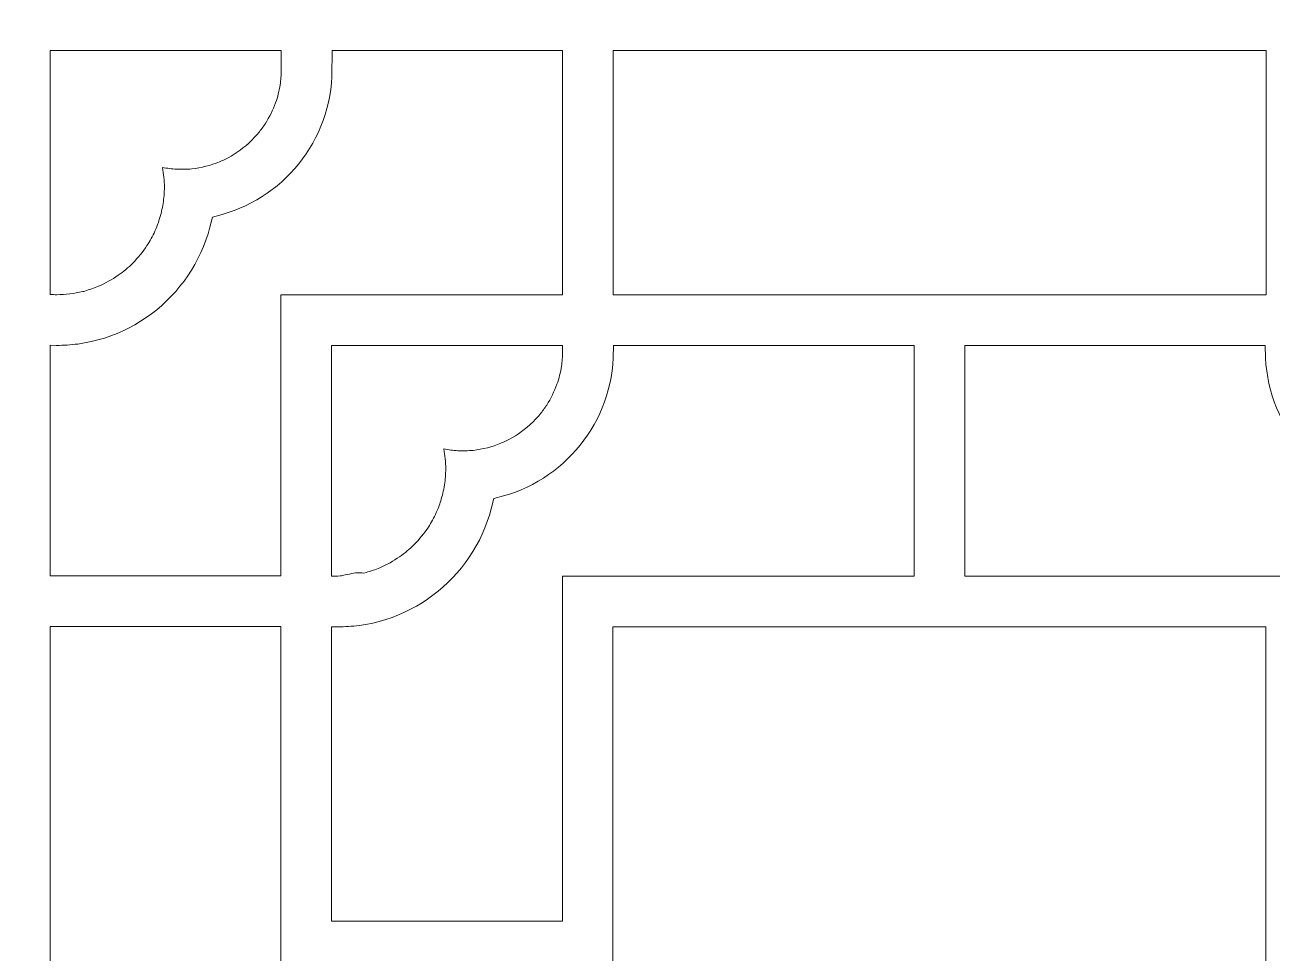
# Model space of a CAD drawing. Header units: centimetres. Extents: x -14.1 to 14.9, y -13 to 16.1.
# Drawn here: x 0.42 to 10.04, y -5.6 to 1.56 of the extents above; entities that cross this region are included whole.
import ezdxf

# ---------------------------------------------------------------- set-up
doc = ezdxf.new("R2010")
doc.units = ezdxf.units.CM
doc.header["$MEASUREMENT"] = 0
doc.layers.add('layer 1', color=7, linetype='Continuous')

msp = doc.modelspace()

# ---------------------------------------------------------------- linework, layer by layer
at = {"layer": 'layer 1', "color": 242, "lineweight": 9}
for points, knots in [([(-14.0974, -12.95474), (-14.0974, -3.27919), (-14.0974, 6.39637), (-14.0974, 16.07193), (-14.0974, 16.07193), (-14.0974, 16.07193), (14.92927, 16.07193), (14.92927, 16.07193), (14.92927, 16.07193), (14.92927, 6.39637), (14.92927, -3.27919), (14.92927, -12.95474), (14.92927, -12.95474), (14.92927, -12.95474), (-14.0974, -12.95474), (-14.0974, -12.95474)], [0, 0, 0, 0, 0.2, 0.2, 0.2, 0.2, 0.4, 0.4, 0.4, 0.4, 0.6, 0.6, 0.6, 0.6, 1, 1, 1, 1]), ([(0.87779, -0.49526), (0.91397, -0.48467), (0.94947, -0.47244), (0.98453, -0.45862), (0.98453, -0.45862), (1.03773, -0.43436), (1.08811, -0.40639), (1.13658, -0.37368), (1.13658, -0.37368), (1.17685, -0.34621), (1.21377, -0.31344), (1.24908, -0.27988), (1.24908, -0.27988), (1.28927, -0.23749), (1.32548, -0.1929), (1.3583, -0.14457), (1.3583, -0.14457), (1.38189, -0.10935), (1.40139, -0.07159), (1.4195, -0.03329), (1.4195, -0.03329), (1.43322, -0.00406), (1.44382, 0.02641), (1.45355, 0.0572), (1.45355, 0.0572), (1.46606, 0.09771), (1.47574, 0.13853), (1.48337, 0.18024), (1.48337, 0.18024), (1.48862, 0.22228), (1.49178, 0.26417), (1.49295, 0.30654), (1.49295, 0.30654), (1.4915, 0.35783), (1.4869, 0.40839), (1.478, 0.45896), (1.478, 0.45896), (1.5138, 0.45214), (1.54966, 0.44759), (1.58597, 0.44474), (1.58597, 0.44474), (1.62559, 0.44375), (1.66501, 0.44474), (1.70451, 0.44772), (1.70451, 0.44772), (1.77777, 0.45729), (1.8509, 0.47361), (1.91903, 0.50256), (1.91903, 0.50256), (1.93263, 0.50839), (1.9461, 0.51447), (1.95946, 0.52081), (1.95946, 0.52081), (2.02579, 0.55248), (2.08642, 0.59554), (2.14114, 0.64445), (2.14114, 0.64445), (2.16908, 0.66995), (2.19494, 0.69683), (2.21984, 0.72529), (2.21984, 0.72529), (2.23766, 0.74909), (2.25651, 0.77227), (2.27232, 0.79745), (2.27232, 0.79745), (2.30397, 0.8487), (2.33009, 0.90151), (2.35128, 0.95791), (2.35128, 0.95791), (2.36779, 1.00286), (2.37825, 1.04954), (2.3868, 1.0966), (2.3868, 1.0966), (2.39142, 1.1336), (2.39423, 1.17054), (2.39467, 1.20785), (2.39467, 1.20785), (2.39467, 1.20785), (2.39511, 1.36239), (2.39511, 1.36239), (2.39511, 1.36239), (2.39511, 1.36239), (0.61132, 1.36239), (0.61132, 1.36239), (0.61132, 1.36239), (0.61132, 1.36239), (0.61132, -0.52217), (0.61132, -0.52217), (0.61132, -0.52217), (0.62848, -0.52272), (0.64565, -0.52344), (0.6628, -0.52379), (0.6628, -0.52379), (0.73032, -0.52191), (0.79595, -0.51407), (0.86188, -0.4994), (0.86188, -0.4994), (0.86727, -0.49817), (0.87249, -0.4968), (0.87779, -0.49526)], [0, 0, 0, 0, 0.0384615, 0.0384615, 0.0384615, 0.0384615, 0.0769231, 0.0769231, 0.0769231, 0.0769231, 0.1153846, 0.1153846, 0.1153846, 0.1153846, 0.1538462, 0.1538462, 0.1538462, 0.1538462, 0.1923077, 0.1923077, 0.1923077, 0.1923077, 0.2307692, 0.2307692, 0.2307692, 0.2307692, 0.2692308, 0.2692308, 0.2692308, 0.2692308, 0.3076923, 0.3076923, 0.3076923, 0.3076923, 0.3461538, 0.3461538, 0.3461538, 0.3461538, 0.3846154, 0.3846154, 0.3846154, 0.3846154, 0.4230769, 0.4230769, 0.4230769, 0.4230769, 0.4615385, 0.4615385, 0.4615385, 0.4615385, 0.5, 0.5, 0.5, 0.5, 0.5384615, 0.5384615, 0.5384615, 0.5384615, 0.5769231, 0.5769231, 0.5769231, 0.5769231, 0.6153846, 0.6153846, 0.6153846, 0.6153846, 0.6538462, 0.6538462, 0.6538462, 0.6538462, 0.6923077, 0.6923077, 0.6923077, 0.6923077, 0.7307692, 0.7307692, 0.7307692, 0.7307692, 0.7692308, 0.7692308, 0.7692308, 0.7692308, 0.8076923, 0.8076923, 0.8076923, 0.8076923, 0.8461538, 0.8461538, 0.8461538, 0.8461538, 0.8846154, 0.8846154, 0.8846154, 0.8846154, 0.9230769, 0.9230769, 0.9230769, 0.9230769, 1, 1, 1, 1]), ([(2.39291, -2.69291), (2.39291, -2.69291), (2.39291, -0.52394), (2.39291, -0.52394), (2.39291, -0.52394), (2.39291, -0.52394), (4.56598, -0.52394), (4.56598, -0.52394), (4.56598, -0.52394), (4.56598, -0.52394), (4.56598, 1.36239), (4.56598, 1.36239), (4.56598, 1.36239), (4.56598, 1.36239), (2.78763, 1.36239), (2.78763, 1.36239), (2.78763, 1.36239), (2.78763, 1.36239), (2.78535, 1.16067), (2.78535, 1.16067), (2.78535, 1.16067), (2.78535, 1.16067), (2.78196, 1.11016), (2.78196, 1.11016), (2.78196, 1.11016), (2.78196, 1.11016), (2.77642, 1.06026), (2.77642, 1.06026), (2.77642, 1.06026), (2.77642, 1.06026), (2.76879, 1.01103), (2.76879, 1.01103), (2.76879, 1.01103), (2.76879, 1.01103), (2.7591, 0.96248), (2.7591, 0.96248), (2.7591, 0.96248), (2.7591, 0.96248), (2.74741, 0.91469), (2.74741, 0.91469), (2.74741, 0.91469), (2.74741, 0.91469), (2.73375, 0.86767), (2.73375, 0.86767), (2.73375, 0.86767), (2.73375, 0.86767), (2.71818, 0.8215), (2.71818, 0.8215), (2.71818, 0.8215), (2.71818, 0.8215), (2.70074, 0.77619), (2.70074, 0.77619), (2.70074, 0.77619), (2.70074, 0.77619), (2.68148, 0.73181), (2.68148, 0.73181), (2.68148, 0.73181), (2.68148, 0.73181), (2.66044, 0.6884), (2.66044, 0.6884), (2.66044, 0.6884), (2.66044, 0.6884), (2.63768, 0.646), (2.63768, 0.646), (2.63768, 0.646), (2.63768, 0.646), (2.61322, 0.60466), (2.61322, 0.60466), (2.61322, 0.60466), (2.61322, 0.60466), (2.58713, 0.56444), (2.58713, 0.56444), (2.58713, 0.56444), (2.58713, 0.56444), (2.55944, 0.52536), (2.55944, 0.52536), (2.55944, 0.52536), (2.55944, 0.52536), (2.53021, 0.4875), (2.53021, 0.4875), (2.53021, 0.4875), (2.53021, 0.4875), (2.49948, 0.45087), (2.49948, 0.45087), (2.49948, 0.45087), (2.49948, 0.45087), (2.4673, 0.41555), (2.4673, 0.41555), (2.4673, 0.41555), (2.4673, 0.41555), (2.43371, 0.38157), (2.43371, 0.38157), (2.43371, 0.38157), (2.43371, 0.38157), (2.39877, 0.34899), (2.39877, 0.34899), (2.39877, 0.34899), (2.39877, 0.34899), (2.36252, 0.31783), (2.36252, 0.31783), (2.36252, 0.31783), (2.36252, 0.31783), (2.325, 0.28817), (2.325, 0.28817), (2.325, 0.28817), (2.325, 0.28817), (2.28626, 0.26004), (2.28626, 0.26004), (2.28626, 0.26004), (2.28626, 0.26004), (2.24636, 0.2335), (2.24636, 0.2335), (2.24636, 0.2335), (2.24636, 0.2335), (2.20533, 0.20857), (2.20533, 0.20857), (2.20533, 0.20857), (2.20533, 0.20857), (2.16323, 0.18531), (2.16323, 0.18531), (2.16323, 0.18531), (2.16323, 0.18531), (2.1201, 0.16378), (2.1201, 0.16378), (2.1201, 0.16378), (2.1201, 0.16378), (2.07599, 0.144), (2.07599, 0.144), (2.07599, 0.144), (2.07599, 0.144), (2.03095, 0.12604), (2.03095, 0.12604), (2.03095, 0.12604), (2.03095, 0.12604), (1.98501, 0.10993), (1.98501, 0.10993), (1.98501, 0.10993), (1.98501, 0.10993), (1.93823, 0.09573), (1.93823, 0.09573), (1.93823, 0.09573), (1.93823, 0.09573), (1.8629, 0.07631), (1.8629, 0.07631), (1.8629, 0.07631), (1.8629, 0.07631), (1.84398, -0.00266), (1.84398, -0.00266), (1.84398, -0.00266), (1.84398, -0.00266), (1.82962, -0.05289), (1.82962, -0.05289), (1.82962, -0.05289), (1.82962, -0.05289), (1.81319, -0.10223), (1.81319, -0.10223), (1.81319, -0.10223), (1.81319, -0.10223), (1.79474, -0.15062), (1.79474, -0.15062), (1.79474, -0.15062), (1.79474, -0.15062), (1.7743, -0.19803), (1.7743, -0.19803), (1.7743, -0.19803), (1.7743, -0.19803), (1.75195, -0.24438), (1.75195, -0.24438), (1.75195, -0.24438), (1.75195, -0.24438), (1.72772, -0.28964), (1.72772, -0.28964), (1.72772, -0.28964), (1.72772, -0.28964), (1.70168, -0.33375), (1.70168, -0.33375), (1.70168, -0.33375), (1.70168, -0.33375), (1.67385, -0.37666), (1.67385, -0.37666), (1.67385, -0.37666), (1.67385, -0.37666), (1.64431, -0.41833), (1.64431, -0.41833), (1.64431, -0.41833), (1.64431, -0.41833), (1.61309, -0.45869), (1.61309, -0.45869), (1.61309, -0.45869), (1.61309, -0.45869), (1.58026, -0.4977), (1.58026, -0.4977), (1.58026, -0.4977), (1.58026, -0.4977), (1.54586, -0.5353), (1.54586, -0.5353), (1.54586, -0.5353), (1.54586, -0.5353), (1.50994, -0.57145), (1.50994, -0.57145), (1.50994, -0.57145), (1.50994, -0.57145), (1.47256, -0.60609), (1.47256, -0.60609), (1.47256, -0.60609), (1.47256, -0.60609), (1.43377, -0.63916), (1.43377, -0.63916), (1.43377, -0.63916), (1.43377, -0.63916), (1.39361, -0.67063), (1.39361, -0.67063), (1.39361, -0.67063), (1.39361, -0.67063), (1.35214, -0.70043), (1.35214, -0.70043), (1.35214, -0.70043), (1.35214, -0.70043), (1.30942, -0.72852), (1.30942, -0.72852), (1.30942, -0.72852), (1.30942, -0.72852), (1.26549, -0.75485), (1.26549, -0.75485), (1.26549, -0.75485), (1.26549, -0.75485), (1.2204, -0.77936), (1.2204, -0.77936), (1.2204, -0.77936), (1.2204, -0.77936), (1.17422, -0.802), (1.17422, -0.802), (1.17422, -0.802), (1.17422, -0.802), (1.12698, -0.82273), (1.12698, -0.82273), (1.12698, -0.82273), (1.12698, -0.82273), (1.07874, -0.84148), (1.07874, -0.84148), (1.07874, -0.84148), (1.07874, -0.84148), (1.02954, -0.85823), (1.02954, -0.85823), (1.02954, -0.85823), (1.02954, -0.85823), (0.97945, -0.8729), (0.97945, -0.8729), (0.97945, -0.8729), (0.97945, -0.8729), (0.9285, -0.88545), (0.9285, -0.88545), (0.9285, -0.88545), (0.9285, -0.88545), (0.87674, -0.89584), (0.87674, -0.89584), (0.87674, -0.89584), (0.87674, -0.89584), (0.82423, -0.90401), (0.82423, -0.90401), (0.82423, -0.90401), (0.76908, -0.91012), (0.7141, -0.91518), (0.65851, -0.91464), (0.65851, -0.91464), (0.65851, -0.91464), (0.61132, -0.91408), (0.61132, -0.91408), (0.61132, -0.91408), (0.61132, -0.91408), (0.61132, -2.69291), (0.61132, -2.69291), (0.61132, -2.69291), (0.61132, -2.69291), (2.39291, -2.69291), (2.39291, -2.69291)], [0, 0, 0, 0, 0.0142857, 0.0142857, 0.0142857, 0.0142857, 0.0285714, 0.0285714, 0.0285714, 0.0285714, 0.0428571, 0.0428571, 0.0428571, 0.0428571, 0.0571429, 0.0571429, 0.0571429, 0.0571429, 0.0714286, 0.0714286, 0.0714286, 0.0714286, 0.0857143, 0.0857143, 0.0857143, 0.0857143, 0.1, 0.1, 0.1, 0.1, 0.1142857, 0.1142857, 0.1142857, 0.1142857, 0.1285714, 0.1285714, 0.1285714, 0.1285714, 0.1428571, 0.1428571, 0.1428571, 0.1428571, 0.1571429, 0.1571429, 0.1571429, 0.1571429, 0.1714286, 0.1714286, 0.1714286, 0.1714286, 0.1857143, 0.1857143, 0.1857143, 0.1857143, 0.2, 0.2, 0.2, 0.2, 0.2142857, 0.2142857, 0.2142857, 0.2142857, 0.2285714, 0.2285714, 0.2285714, 0.2285714, 0.2428571, 0.2428571, 0.2428571, 0.2428571, 0.2571429, 0.2571429, 0.2571429, 0.2571429, 0.2714286, 0.2714286, 0.2714286, 0.2714286, 0.2857143, 0.2857143, 0.2857143, 0.2857143, 0.3, 0.3, 0.3, 0.3, 0.3142857, 0.3142857, 0.3142857, 0.3142857, 0.3285714, 0.3285714, 0.3285714, 0.3285714, 0.3428571, 0.3428571, 0.3428571, 0.3428571, 0.3571429, 0.3571429, 0.3571429, 0.3571429, 0.3714286, 0.3714286, 0.3714286, 0.3714286, 0.3857143, 0.3857143, 0.3857143, 0.3857143, 0.4, 0.4, 0.4, 0.4, 0.4142857, 0.4142857, 0.4142857, 0.4142857, 0.4285714, 0.4285714, 0.4285714, 0.4285714, 0.4428571, 0.4428571, 0.4428571, 0.4428571, 0.4571429, 0.4571429, 0.4571429, 0.4571429, 0.4714286, 0.4714286, 0.4714286, 0.4714286, 0.4857143, 0.4857143, 0.4857143, 0.4857143, 0.5, 0.5, 0.5, 0.5, 0.5142857, 0.5142857, 0.5142857, 0.5142857, 0.5285714, 0.5285714, 0.5285714, 0.5285714, 0.5428571, 0.5428571, 0.5428571, 0.5428571, 0.5571429, 0.5571429, 0.5571429, 0.5571429, 0.5714286, 0.5714286, 0.5714286, 0.5714286, 0.5857143, 0.5857143, 0.5857143, 0.5857143, 0.6, 0.6, 0.6, 0.6, 0.6142857, 0.6142857, 0.6142857, 0.6142857, 0.6285714, 0.6285714, 0.6285714, 0.6285714, 0.6428571, 0.6428571, 0.6428571, 0.6428571, 0.6571429, 0.6571429, 0.6571429, 0.6571429, 0.6714286, 0.6714286, 0.6714286, 0.6714286, 0.6857143, 0.6857143, 0.6857143, 0.6857143, 0.7, 0.7, 0.7, 0.7, 0.7142857, 0.7142857, 0.7142857, 0.7142857, 0.7285714, 0.7285714, 0.7285714, 0.7285714, 0.7428571, 0.7428571, 0.7428571, 0.7428571, 0.7571429, 0.7571429, 0.7571429, 0.7571429, 0.7714286, 0.7714286, 0.7714286, 0.7714286, 0.7857143, 0.7857143, 0.7857143, 0.7857143, 0.8, 0.8, 0.8, 0.8, 0.8142857, 0.8142857, 0.8142857, 0.8142857, 0.8285714, 0.8285714, 0.8285714, 0.8285714, 0.8428571, 0.8428571, 0.8428571, 0.8428571, 0.8571429, 0.8571429, 0.8571429, 0.8571429, 0.8714286, 0.8714286, 0.8714286, 0.8714286, 0.8857143, 0.8857143, 0.8857143, 0.8857143, 0.9, 0.9, 0.9, 0.9, 0.9142857, 0.9142857, 0.9142857, 0.9142857, 0.9285714, 0.9285714, 0.9285714, 0.9285714, 0.9428571, 0.9428571, 0.9428571, 0.9428571, 0.9571429, 0.9571429, 0.9571429, 0.9571429, 0.9714286, 0.9714286, 0.9714286, 0.9714286, 1, 1, 1, 1]), ([(9.99802, 1.36239), (9.99802, 1.36239), (4.95674, 1.36239), (4.95674, 1.36239), (4.95674, 1.36239), (4.95674, 1.36239), (4.95674, -0.52394), (4.95674, -0.52394), (4.95674, -0.52394), (4.95674, -0.52394), (9.99802, -0.52394), (9.99802, -0.52394), (9.99802, -0.52394), (9.99802, -0.52394), (9.99802, 1.36239), (9.99802, 1.36239)], [0, 0, 0, 0, 0.2, 0.2, 0.2, 0.2, 0.4, 0.4, 0.4, 0.4, 0.6, 0.6, 0.6, 0.6, 1, 1, 1, 1]), ([(3.05015, -2.66762), (3.08633, -2.65703), (3.12183, -2.6448), (3.15689, -2.63098), (3.15689, -2.63098), (3.21009, -2.60672), (3.26047, -2.57875), (3.30894, -2.54604), (3.30894, -2.54604), (3.34921, -2.51857), (3.38613, -2.4858), (3.42144, -2.45224), (3.42144, -2.45224), (3.46162, -2.40986), (3.49785, -2.36526), (3.53066, -2.31693), (3.53066, -2.31693), (3.55425, -2.28171), (3.57375, -2.24395), (3.59186, -2.20565), (3.59186, -2.20565), (3.60558, -2.17642), (3.61618, -2.14595), (3.62591, -2.11516), (3.62591, -2.11516), (3.63842, -2.07465), (3.6481, -2.03383), (3.65573, -1.99212), (3.65573, -1.99212), (3.66098, -1.95008), (3.66414, -1.90819), (3.66531, -1.86582), (3.66531, -1.86582), (3.66385, -1.81452), (3.65925, -1.76398), (3.65036, -1.71339), (3.65036, -1.71339), (3.68615, -1.72023), (3.72203, -1.72477), (3.75833, -1.72762), (3.75833, -1.72762), (3.79795, -1.72861), (3.83737, -1.72762), (3.87687, -1.72464), (3.87687, -1.72464), (3.95012, -1.71507), (4.02326, -1.69875), (4.09139, -1.6698), (4.09139, -1.6698), (4.10499, -1.66397), (4.11846, -1.65789), (4.13182, -1.65155), (4.13182, -1.65155), (4.19815, -1.61988), (4.25878, -1.57682), (4.3135, -1.52791), (4.3135, -1.52791), (4.34144, -1.50241), (4.3673, -1.47553), (4.3922, -1.44707), (4.3922, -1.44707), (4.41002, -1.42327), (4.42887, -1.40009), (4.44468, -1.3749), (4.44468, -1.3749), (4.47633, -1.32366), (4.50245, -1.27085), (4.52364, -1.21445), (4.52364, -1.21445), (4.54015, -1.1695), (4.55061, -1.12282), (4.55916, -1.07576), (4.55916, -1.07576), (4.56378, -1.03876), (4.56659, -1.00182), (4.56703, -0.96451), (4.56703, -0.96451), (4.56703, -0.96451), (4.56747, -0.9147), (4.56747, -0.9147), (4.56747, -0.9147), (4.56747, -0.9147), (2.78368, -0.9147), (2.78368, -0.9147), (2.78368, -0.9147), (2.78368, -0.9147), (2.78368, -2.69453), (2.78368, -2.69453), (2.78368, -2.69453), (2.80537, -2.69523), (2.82759, -2.69796), (2.84908, -2.69444), (2.84908, -2.69444), (2.8624, -2.69208), (2.87559, -2.68936), (2.88879, -2.68644), (2.88879, -2.68644), (2.93106, -2.67688), (2.97405, -2.66465), (3.01773, -2.67006), (3.01773, -2.67006), (3.01773, -2.67006), (3.03322, -2.67248), (3.03322, -2.67248), (3.03322, -2.67248), (3.03322, -2.67248), (3.05015, -2.66762), (3.05015, -2.66762)], [0, 0, 0, 0, 0.0357143, 0.0357143, 0.0357143, 0.0357143, 0.0714286, 0.0714286, 0.0714286, 0.0714286, 0.1071429, 0.1071429, 0.1071429, 0.1071429, 0.1428571, 0.1428571, 0.1428571, 0.1428571, 0.1785714, 0.1785714, 0.1785714, 0.1785714, 0.2142857, 0.2142857, 0.2142857, 0.2142857, 0.25, 0.25, 0.25, 0.25, 0.2857143, 0.2857143, 0.2857143, 0.2857143, 0.3214286, 0.3214286, 0.3214286, 0.3214286, 0.3571429, 0.3571429, 0.3571429, 0.3571429, 0.3928571, 0.3928571, 0.3928571, 0.3928571, 0.4285714, 0.4285714, 0.4285714, 0.4285714, 0.4642857, 0.4642857, 0.4642857, 0.4642857, 0.5, 0.5, 0.5, 0.5, 0.5357143, 0.5357143, 0.5357143, 0.5357143, 0.5714286, 0.5714286, 0.5714286, 0.5714286, 0.6071429, 0.6071429, 0.6071429, 0.6071429, 0.6428571, 0.6428571, 0.6428571, 0.6428571, 0.6785714, 0.6785714, 0.6785714, 0.6785714, 0.7142857, 0.7142857, 0.7142857, 0.7142857, 0.75, 0.75, 0.75, 0.75, 0.7857143, 0.7857143, 0.7857143, 0.7857143, 0.8214286, 0.8214286, 0.8214286, 0.8214286, 0.8571429, 0.8571429, 0.8571429, 0.8571429, 0.8928571, 0.8928571, 0.8928571, 0.8928571, 0.9285714, 0.9285714, 0.9285714, 0.9285714, 1, 1, 1, 1]), ([(4.56527, -5.35897), (4.56527, -5.35897), (4.56527, -2.69629), (4.56527, -2.69629), (4.56527, -2.69629), (4.56527, -2.69629), (7.28072, -2.69629), (7.28072, -2.69629), (7.28072, -2.69629), (7.28072, -2.69629), (7.28072, -0.9147), (7.28072, -0.9147), (7.28072, -0.9147), (7.28072, -0.9147), (4.95999, -0.9147), (4.95999, -0.9147), (4.95999, -0.9147), (4.95999, -0.9147), (4.95771, -1.01169), (4.95771, -1.01169), (4.95771, -1.01169), (4.95771, -1.01169), (4.95432, -1.0622), (4.95432, -1.0622), (4.95432, -1.0622), (4.95432, -1.0622), (4.94878, -1.11209), (4.94878, -1.11209), (4.94878, -1.11209), (4.94878, -1.11209), (4.94115, -1.16133), (4.94115, -1.16133), (4.94115, -1.16133), (4.94115, -1.16133), (4.93146, -1.20988), (4.93146, -1.20988), (4.93146, -1.20988), (4.93146, -1.20988), (4.91977, -1.25767), (4.91977, -1.25767), (4.91977, -1.25767), (4.91977, -1.25767), (4.90611, -1.30469), (4.90611, -1.30469), (4.90611, -1.30469), (4.90611, -1.30469), (4.89054, -1.35086), (4.89054, -1.35086), (4.89054, -1.35086), (4.89054, -1.35086), (4.8731, -1.39617), (4.8731, -1.39617), (4.8731, -1.39617), (4.8731, -1.39617), (4.85384, -1.44055), (4.85384, -1.44055), (4.85384, -1.44055), (4.85384, -1.44055), (4.8328, -1.48396), (4.8328, -1.48396), (4.8328, -1.48396), (4.8328, -1.48396), (4.81004, -1.52636), (4.81004, -1.52636), (4.81004, -1.52636), (4.81004, -1.52636), (4.78558, -1.5677), (4.78558, -1.5677), (4.78558, -1.5677), (4.78558, -1.5677), (4.75949, -1.60792), (4.75949, -1.60792), (4.75949, -1.60792), (4.75949, -1.60792), (4.7318, -1.647), (4.7318, -1.647), (4.7318, -1.647), (4.7318, -1.647), (4.70257, -1.68486), (4.70257, -1.68486), (4.70257, -1.68486), (4.70257, -1.68486), (4.67184, -1.72149), (4.67184, -1.72149), (4.67184, -1.72149), (4.67184, -1.72149), (4.63966, -1.75681), (4.63966, -1.75681), (4.63966, -1.75681), (4.63966, -1.75681), (4.60607, -1.79079), (4.60607, -1.79079), (4.60607, -1.79079), (4.60607, -1.79079), (4.57113, -1.82337), (4.57113, -1.82337), (4.57113, -1.82337), (4.57113, -1.82337), (4.53488, -1.85453), (4.53488, -1.85453), (4.53488, -1.85453), (4.53488, -1.85453), (4.49736, -1.88419), (4.49736, -1.88419), (4.49736, -1.88419), (4.49736, -1.88419), (4.45862, -1.91232), (4.45862, -1.91232), (4.45862, -1.91232), (4.45862, -1.91232), (4.41872, -1.93886), (4.41872, -1.93886), (4.41872, -1.93886), (4.41872, -1.93886), (4.37769, -1.96379), (4.37769, -1.96379), (4.37769, -1.96379), (4.37769, -1.96379), (4.3356, -1.98705), (4.3356, -1.98705), (4.3356, -1.98705), (4.3356, -1.98705), (4.29246, -2.00858), (4.29246, -2.00858), (4.29246, -2.00858), (4.29246, -2.00858), (4.24835, -2.02836), (4.24835, -2.02836), (4.24835, -2.02836), (4.24835, -2.02836), (4.20331, -2.04632), (4.20331, -2.04632), (4.20331, -2.04632), (4.20331, -2.04632), (4.15737, -2.06243), (4.15737, -2.06243), (4.15737, -2.06243), (4.15737, -2.06243), (4.11059, -2.07663), (4.11059, -2.07663), (4.11059, -2.07663), (4.11059, -2.07663), (4.03526, -2.09604), (4.03526, -2.09604), (4.03526, -2.09604), (4.03526, -2.09604), (4.01634, -2.17502), (4.01634, -2.17502), (4.01634, -2.17502), (4.01634, -2.17502), (4.00198, -2.22525), (4.00198, -2.22525), (4.00198, -2.22525), (4.00198, -2.22525), (3.98555, -2.27459), (3.98555, -2.27459), (3.98555, -2.27459), (3.98555, -2.27459), (3.9671, -2.32298), (3.9671, -2.32298), (3.9671, -2.32298), (3.9671, -2.32298), (3.94666, -2.37039), (3.94666, -2.37039), (3.94666, -2.37039), (3.94666, -2.37039), (3.92431, -2.41674), (3.92431, -2.41674), (3.92431, -2.41674), (3.92431, -2.41674), (3.90008, -2.462), (3.90008, -2.462), (3.90008, -2.462), (3.90008, -2.462), (3.87404, -2.50611), (3.87404, -2.50611), (3.87404, -2.50611), (3.87404, -2.50611), (3.84621, -2.54902), (3.84621, -2.54902), (3.84621, -2.54902), (3.84621, -2.54902), (3.81667, -2.59069), (3.81667, -2.59069), (3.81667, -2.59069), (3.81667, -2.59069), (3.78545, -2.63105), (3.78545, -2.63105), (3.78545, -2.63105), (3.78545, -2.63105), (3.75262, -2.67006), (3.75262, -2.67006), (3.75262, -2.67006), (3.75262, -2.67006), (3.71822, -2.70766), (3.71822, -2.70766), (3.71822, -2.70766), (3.71822, -2.70766), (3.6823, -2.74381), (3.6823, -2.74381), (3.6823, -2.74381), (3.6823, -2.74381), (3.64492, -2.77844), (3.64492, -2.77844), (3.64492, -2.77844), (3.64492, -2.77844), (3.60613, -2.81152), (3.60613, -2.81152), (3.60613, -2.81152), (3.60613, -2.81152), (3.56597, -2.84299), (3.56597, -2.84299), (3.56597, -2.84299), (3.56597, -2.84299), (3.5245, -2.87279), (3.5245, -2.87279), (3.5245, -2.87279), (3.5245, -2.87279), (3.48178, -2.90088), (3.48178, -2.90088), (3.48178, -2.90088), (3.48178, -2.90088), (3.43785, -2.92721), (3.43785, -2.92721), (3.43785, -2.92721), (3.43785, -2.92721), (3.39276, -2.95172), (3.39276, -2.95172), (3.39276, -2.95172), (3.39276, -2.95172), (3.34658, -2.97436), (3.34658, -2.97436), (3.34658, -2.97436), (3.34658, -2.97436), (3.29934, -2.99508), (3.29934, -2.99508), (3.29934, -2.99508), (3.29934, -2.99508), (3.2511, -3.01384), (3.2511, -3.01384), (3.2511, -3.01384), (3.2511, -3.01384), (3.2019, -3.03059), (3.2019, -3.03059), (3.2019, -3.03059), (3.2019, -3.03059), (3.15181, -3.04526), (3.15181, -3.04526), (3.15181, -3.04526), (3.15181, -3.04526), (3.10086, -3.05781), (3.10086, -3.05781), (3.10086, -3.05781), (3.10086, -3.05781), (3.0491, -3.0682), (3.0491, -3.0682), (3.0491, -3.0682), (3.0491, -3.0682), (2.99659, -3.07637), (2.99659, -3.07637), (2.99659, -3.07637), (2.94144, -3.08248), (2.88646, -3.08754), (2.83087, -3.087), (2.83087, -3.087), (2.83087, -3.087), (2.78368, -3.08644), (2.78368, -3.08644), (2.78368, -3.08644), (2.78368, -3.08644), (2.78368, -5.35897), (2.78368, -5.35897), (2.78368, -5.35897), (2.78368, -5.35897), (4.56527, -5.35897), (4.56527, -5.35897)], [0, 0, 0, 0, 0.0142857, 0.0142857, 0.0142857, 0.0142857, 0.0285714, 0.0285714, 0.0285714, 0.0285714, 0.0428571, 0.0428571, 0.0428571, 0.0428571, 0.0571429, 0.0571429, 0.0571429, 0.0571429, 0.0714286, 0.0714286, 0.0714286, 0.0714286, 0.0857143, 0.0857143, 0.0857143, 0.0857143, 0.1, 0.1, 0.1, 0.1, 0.1142857, 0.1142857, 0.1142857, 0.1142857, 0.1285714, 0.1285714, 0.1285714, 0.1285714, 0.1428571, 0.1428571, 0.1428571, 0.1428571, 0.1571429, 0.1571429, 0.1571429, 0.1571429, 0.1714286, 0.1714286, 0.1714286, 0.1714286, 0.1857143, 0.1857143, 0.1857143, 0.1857143, 0.2, 0.2, 0.2, 0.2, 0.2142857, 0.2142857, 0.2142857, 0.2142857, 0.2285714, 0.2285714, 0.2285714, 0.2285714, 0.2428571, 0.2428571, 0.2428571, 0.2428571, 0.2571429, 0.2571429, 0.2571429, 0.2571429, 0.2714286, 0.2714286, 0.2714286, 0.2714286, 0.2857143, 0.2857143, 0.2857143, 0.2857143, 0.3, 0.3, 0.3, 0.3, 0.3142857, 0.3142857, 0.3142857, 0.3142857, 0.3285714, 0.3285714, 0.3285714, 0.3285714, 0.3428571, 0.3428571, 0.3428571, 0.3428571, 0.3571429, 0.3571429, 0.3571429, 0.3571429, 0.3714286, 0.3714286, 0.3714286, 0.3714286, 0.3857143, 0.3857143, 0.3857143, 0.3857143, 0.4, 0.4, 0.4, 0.4, 0.4142857, 0.4142857, 0.4142857, 0.4142857, 0.4285714, 0.4285714, 0.4285714, 0.4285714, 0.4428571, 0.4428571, 0.4428571, 0.4428571, 0.4571429, 0.4571429, 0.4571429, 0.4571429, 0.4714286, 0.4714286, 0.4714286, 0.4714286, 0.4857143, 0.4857143, 0.4857143, 0.4857143, 0.5, 0.5, 0.5, 0.5, 0.5142857, 0.5142857, 0.5142857, 0.5142857, 0.5285714, 0.5285714, 0.5285714, 0.5285714, 0.5428571, 0.5428571, 0.5428571, 0.5428571, 0.5571429, 0.5571429, 0.5571429, 0.5571429, 0.5714286, 0.5714286, 0.5714286, 0.5714286, 0.5857143, 0.5857143, 0.5857143, 0.5857143, 0.6, 0.6, 0.6, 0.6, 0.6142857, 0.6142857, 0.6142857, 0.6142857, 0.6285714, 0.6285714, 0.6285714, 0.6285714, 0.6428571, 0.6428571, 0.6428571, 0.6428571, 0.6571429, 0.6571429, 0.6571429, 0.6571429, 0.6714286, 0.6714286, 0.6714286, 0.6714286, 0.6857143, 0.6857143, 0.6857143, 0.6857143, 0.7, 0.7, 0.7, 0.7, 0.7142857, 0.7142857, 0.7142857, 0.7142857, 0.7285714, 0.7285714, 0.7285714, 0.7285714, 0.7428571, 0.7428571, 0.7428571, 0.7428571, 0.7571429, 0.7571429, 0.7571429, 0.7571429, 0.7714286, 0.7714286, 0.7714286, 0.7714286, 0.7857143, 0.7857143, 0.7857143, 0.7857143, 0.8, 0.8, 0.8, 0.8, 0.8142857, 0.8142857, 0.8142857, 0.8142857, 0.8285714, 0.8285714, 0.8285714, 0.8285714, 0.8428571, 0.8428571, 0.8428571, 0.8428571, 0.8571429, 0.8571429, 0.8571429, 0.8571429, 0.8714286, 0.8714286, 0.8714286, 0.8714286, 0.8857143, 0.8857143, 0.8857143, 0.8857143, 0.9, 0.9, 0.9, 0.9, 0.9142857, 0.9142857, 0.9142857, 0.9142857, 0.9285714, 0.9285714, 0.9285714, 0.9285714, 0.9428571, 0.9428571, 0.9428571, 0.9428571, 0.9571429, 0.9571429, 0.9571429, 0.9571429, 0.9714286, 0.9714286, 0.9714286, 0.9714286, 1, 1, 1, 1]), ([(12.12053, -3.08701), (12.06548, -3.08803), (12.01022, -3.08242), (11.95561, -3.07637), (11.95561, -3.07637), (11.95561, -3.07637), (11.9031, -3.0682), (11.9031, -3.0682), (11.9031, -3.0682), (11.9031, -3.0682), (11.85134, -3.05781), (11.85134, -3.05781), (11.85134, -3.05781), (11.85134, -3.05781), (11.80039, -3.04526), (11.80039, -3.04526), (11.80039, -3.04526), (11.80039, -3.04526), (11.7503, -3.03059), (11.7503, -3.03059), (11.7503, -3.03059), (11.7503, -3.03059), (11.70111, -3.01384), (11.70111, -3.01384), (11.70111, -3.01384), (11.70111, -3.01384), (11.65286, -2.99508), (11.65286, -2.99508), (11.65286, -2.99508), (11.65286, -2.99508), (11.60562, -2.97436), (11.60562, -2.97436), (11.60562, -2.97436), (11.60562, -2.97436), (11.55943, -2.95172), (11.55943, -2.95172), (11.55943, -2.95172), (11.55943, -2.95172), (11.51435, -2.92721), (11.51435, -2.92721), (11.51435, -2.92721), (11.51435, -2.92721), (11.47042, -2.90088), (11.47042, -2.90088), (11.47042, -2.90088), (11.47042, -2.90088), (11.4277, -2.87279), (11.4277, -2.87279), (11.4277, -2.87279), (11.4277, -2.87279), (11.38623, -2.84299), (11.38623, -2.84299), (11.38623, -2.84299), (11.38623, -2.84299), (11.34608, -2.81152), (11.34608, -2.81152), (11.34608, -2.81152), (11.34608, -2.81152), (11.30728, -2.77844), (11.30728, -2.77844), (11.30728, -2.77844), (11.30728, -2.77844), (11.2699, -2.74381), (11.2699, -2.74381), (11.2699, -2.74381), (11.2699, -2.74381), (11.23398, -2.70766), (11.23398, -2.70766), (11.23398, -2.70766), (11.23398, -2.70766), (11.19958, -2.67006), (11.19958, -2.67006), (11.19958, -2.67006), (11.19958, -2.67006), (11.16675, -2.63105), (11.16675, -2.63105), (11.16675, -2.63105), (11.16675, -2.63105), (11.13553, -2.59069), (11.13553, -2.59069), (11.13553, -2.59069), (11.13553, -2.59069), (11.10599, -2.54902), (11.10599, -2.54902), (11.10599, -2.54902), (11.10599, -2.54902), (11.07817, -2.50611), (11.07817, -2.50611), (11.07817, -2.50611), (11.07817, -2.50611), (11.05211, -2.462), (11.05211, -2.462), (11.05211, -2.462), (11.05211, -2.462), (11.02789, -2.41674), (11.02789, -2.41674), (11.02789, -2.41674), (11.02789, -2.41674), (11.00554, -2.37039), (11.00554, -2.37039), (11.00554, -2.37039), (11.00554, -2.37039), (10.9851, -2.32298), (10.9851, -2.32298), (10.9851, -2.32298), (10.9851, -2.32298), (10.96665, -2.27459), (10.96665, -2.27459), (10.96665, -2.27459), (10.96665, -2.27459), (10.95022, -2.22525), (10.95022, -2.22525), (10.95022, -2.22525), (10.95022, -2.22525), (10.93586, -2.17502), (10.93586, -2.17502), (10.93586, -2.17502), (10.93586, -2.17502), (10.91695, -2.09604), (10.91695, -2.09604), (10.91695, -2.09604), (10.91695, -2.09604), (10.84161, -2.07663), (10.84161, -2.07663), (10.84161, -2.07663), (10.84161, -2.07663), (10.79483, -2.06243), (10.79483, -2.06243), (10.79483, -2.06243), (10.79483, -2.06243), (10.74889, -2.04632), (10.74889, -2.04632), (10.74889, -2.04632), (10.74889, -2.04632), (10.70385, -2.02836), (10.70385, -2.02836), (10.70385, -2.02836), (10.70385, -2.02836), (10.65974, -2.00858), (10.65974, -2.00858), (10.65974, -2.00858), (10.65974, -2.00858), (10.61661, -1.98705), (10.61661, -1.98705), (10.61661, -1.98705), (10.61661, -1.98705), (10.57451, -1.9638), (10.57451, -1.9638), (10.57451, -1.9638), (10.57451, -1.9638), (10.53348, -1.93886), (10.53348, -1.93886), (10.53348, -1.93886), (10.53348, -1.93886), (10.49357, -1.91232), (10.49357, -1.91232), (10.49357, -1.91232), (10.49357, -1.91232), (10.45484, -1.88418), (10.45484, -1.88418), (10.45484, -1.88418), (10.45484, -1.88418), (10.41732, -1.85453), (10.41732, -1.85453), (10.41732, -1.85453), (10.41732, -1.85453), (10.38107, -1.82337), (10.38107, -1.82337), (10.38107, -1.82337), (10.38107, -1.82337), (10.34612, -1.79079), (10.34612, -1.79079), (10.34612, -1.79079), (10.34612, -1.79079), (10.31254, -1.75681), (10.31254, -1.75681), (10.31254, -1.75681), (10.31254, -1.75681), (10.28036, -1.72149), (10.28036, -1.72149), (10.28036, -1.72149), (10.28036, -1.72149), (10.24963, -1.68486), (10.24963, -1.68486), (10.24963, -1.68486), (10.24963, -1.68486), (10.22039, -1.647), (10.22039, -1.647), (10.22039, -1.647), (10.22039, -1.647), (10.19271, -1.60792), (10.19271, -1.60792), (10.19271, -1.60792), (10.19271, -1.60792), (10.16662, -1.5677), (10.16662, -1.5677), (10.16662, -1.5677), (10.16662, -1.5677), (10.14216, -1.52636), (10.14216, -1.52636), (10.14216, -1.52636), (10.14216, -1.52636), (10.11939, -1.48396), (10.11939, -1.48396), (10.11939, -1.48396), (10.11939, -1.48396), (10.09836, -1.44055), (10.09836, -1.44055), (10.09836, -1.44055), (10.09836, -1.44055), (10.07909, -1.39617), (10.07909, -1.39617), (10.07909, -1.39617), (10.07909, -1.39617), (10.06166, -1.35086), (10.06166, -1.35086), (10.06166, -1.35086), (10.06166, -1.35086), (10.04609, -1.30469), (10.04609, -1.30469), (10.04609, -1.30469), (10.04609, -1.30469), (10.03243, -1.25767), (10.03243, -1.25767), (10.03243, -1.25767), (10.03243, -1.25767), (10.02074, -1.20988), (10.02074, -1.20988), (10.02074, -1.20988), (10.02074, -1.20988), (10.01105, -1.16133), (10.01105, -1.16133), (10.01105, -1.16133), (10.01105, -1.16133), (10.00342, -1.11209), (10.00342, -1.11209), (10.00342, -1.11209), (10.00342, -1.11209), (9.99788, -1.0622), (9.99788, -1.0622), (9.99788, -1.0622), (9.99788, -1.0622), (9.99449, -1.01169), (9.99449, -1.01169), (9.99449, -1.01169), (9.99449, -1.01169), (9.99222, -0.9147), (9.99222, -0.9147), (9.99222, -0.9147), (9.99222, -0.9147), (7.67149, -0.9147), (7.67149, -0.9147), (7.67149, -0.9147), (7.67149, -0.9147), (7.67149, -2.69629), (7.67149, -2.69629), (7.67149, -2.69629), (7.67149, -2.69629), (10.38694, -2.69629), (10.38694, -2.69629), (10.38694, -2.69629), (10.38694, -2.69629), (10.38694, -5.35897), (10.38694, -5.35897), (10.38694, -5.35897), (10.38694, -5.35897), (12.16853, -5.35897), (12.16853, -5.35897), (12.16853, -5.35897), (12.16853, -5.35897), (12.16853, -3.08645), (12.16853, -3.08645), (12.16853, -3.08645), (12.16853, -3.08645), (12.12053, -3.08701), (12.12053, -3.08701)], [0, 0, 0, 0, 0.0142857, 0.0142857, 0.0142857, 0.0142857, 0.0285714, 0.0285714, 0.0285714, 0.0285714, 0.0428571, 0.0428571, 0.0428571, 0.0428571, 0.0571429, 0.0571429, 0.0571429, 0.0571429, 0.0714286, 0.0714286, 0.0714286, 0.0714286, 0.0857143, 0.0857143, 0.0857143, 0.0857143, 0.1, 0.1, 0.1, 0.1, 0.1142857, 0.1142857, 0.1142857, 0.1142857, 0.1285714, 0.1285714, 0.1285714, 0.1285714, 0.1428571, 0.1428571, 0.1428571, 0.1428571, 0.1571429, 0.1571429, 0.1571429, 0.1571429, 0.1714286, 0.1714286, 0.1714286, 0.1714286, 0.1857143, 0.1857143, 0.1857143, 0.1857143, 0.2, 0.2, 0.2, 0.2, 0.2142857, 0.2142857, 0.2142857, 0.2142857, 0.2285714, 0.2285714, 0.2285714, 0.2285714, 0.2428571, 0.2428571, 0.2428571, 0.2428571, 0.2571429, 0.2571429, 0.2571429, 0.2571429, 0.2714286, 0.2714286, 0.2714286, 0.2714286, 0.2857143, 0.2857143, 0.2857143, 0.2857143, 0.3, 0.3, 0.3, 0.3, 0.3142857, 0.3142857, 0.3142857, 0.3142857, 0.3285714, 0.3285714, 0.3285714, 0.3285714, 0.3428571, 0.3428571, 0.3428571, 0.3428571, 0.3571429, 0.3571429, 0.3571429, 0.3571429, 0.3714286, 0.3714286, 0.3714286, 0.3714286, 0.3857143, 0.3857143, 0.3857143, 0.3857143, 0.4, 0.4, 0.4, 0.4, 0.4142857, 0.4142857, 0.4142857, 0.4142857, 0.4285714, 0.4285714, 0.4285714, 0.4285714, 0.4428571, 0.4428571, 0.4428571, 0.4428571, 0.4571429, 0.4571429, 0.4571429, 0.4571429, 0.4714286, 0.4714286, 0.4714286, 0.4714286, 0.4857143, 0.4857143, 0.4857143, 0.4857143, 0.5, 0.5, 0.5, 0.5, 0.5142857, 0.5142857, 0.5142857, 0.5142857, 0.5285714, 0.5285714, 0.5285714, 0.5285714, 0.5428571, 0.5428571, 0.5428571, 0.5428571, 0.5571429, 0.5571429, 0.5571429, 0.5571429, 0.5714286, 0.5714286, 0.5714286, 0.5714286, 0.5857143, 0.5857143, 0.5857143, 0.5857143, 0.6, 0.6, 0.6, 0.6, 0.6142857, 0.6142857, 0.6142857, 0.6142857, 0.6285714, 0.6285714, 0.6285714, 0.6285714, 0.6428571, 0.6428571, 0.6428571, 0.6428571, 0.6571429, 0.6571429, 0.6571429, 0.6571429, 0.6714286, 0.6714286, 0.6714286, 0.6714286, 0.6857143, 0.6857143, 0.6857143, 0.6857143, 0.7, 0.7, 0.7, 0.7, 0.7142857, 0.7142857, 0.7142857, 0.7142857, 0.7285714, 0.7285714, 0.7285714, 0.7285714, 0.7428571, 0.7428571, 0.7428571, 0.7428571, 0.7571429, 0.7571429, 0.7571429, 0.7571429, 0.7714286, 0.7714286, 0.7714286, 0.7714286, 0.7857143, 0.7857143, 0.7857143, 0.7857143, 0.8, 0.8, 0.8, 0.8, 0.8142857, 0.8142857, 0.8142857, 0.8142857, 0.8285714, 0.8285714, 0.8285714, 0.8285714, 0.8428571, 0.8428571, 0.8428571, 0.8428571, 0.8571429, 0.8571429, 0.8571429, 0.8571429, 0.8714286, 0.8714286, 0.8714286, 0.8714286, 0.8857143, 0.8857143, 0.8857143, 0.8857143, 0.9, 0.9, 0.9, 0.9, 0.9142857, 0.9142857, 0.9142857, 0.9142857, 0.9285714, 0.9285714, 0.9285714, 0.9285714, 0.9428571, 0.9428571, 0.9428571, 0.9428571, 0.9571429, 0.9571429, 0.9571429, 0.9571429, 0.9714286, 0.9714286, 0.9714286, 0.9714286, 1, 1, 1, 1]), ([(0.61132, -3.08368), (0.61132, -3.08368), (0.61132, -8.02264), (0.61132, -8.02264), (0.61132, -8.02264), (0.61132, -8.02264), (2.39291, -8.02264), (2.39291, -8.02264), (2.39291, -8.02264), (2.39291, -8.02264), (2.39291, -3.08368), (2.39291, -3.08368), (2.39291, -3.08368), (2.39291, -3.08368), (0.61132, -3.08368), (0.61132, -3.08368)], [0, 0, 0, 0, 0.2, 0.2, 0.2, 0.2, 0.4, 0.4, 0.4, 0.4, 0.6, 0.6, 0.6, 0.6, 1, 1, 1, 1]), ([(9.99617, -8.02164), (9.99617, -8.02164), (9.99617, -3.08706), (9.99617, -3.08706), (9.99617, -3.08706), (9.99617, -3.08706), (4.95604, -3.08706), (4.95604, -3.08706), (4.95604, -3.08706), (4.95604, -3.08706), (4.95604, -8.02164), (4.95604, -8.02164), (4.95604, -8.02164), (4.95604, -8.02164), (9.99617, -8.02164), (9.99617, -8.02164)], [0, 0, 0, 0, 0.2, 0.2, 0.2, 0.2, 0.4, 0.4, 0.4, 0.4, 0.6, 0.6, 0.6, 0.6, 1, 1, 1, 1])]:
    msp.add_open_spline(points, degree=3, knots=knots, dxfattribs=at)

doc.saveas('drawing.dxf')
